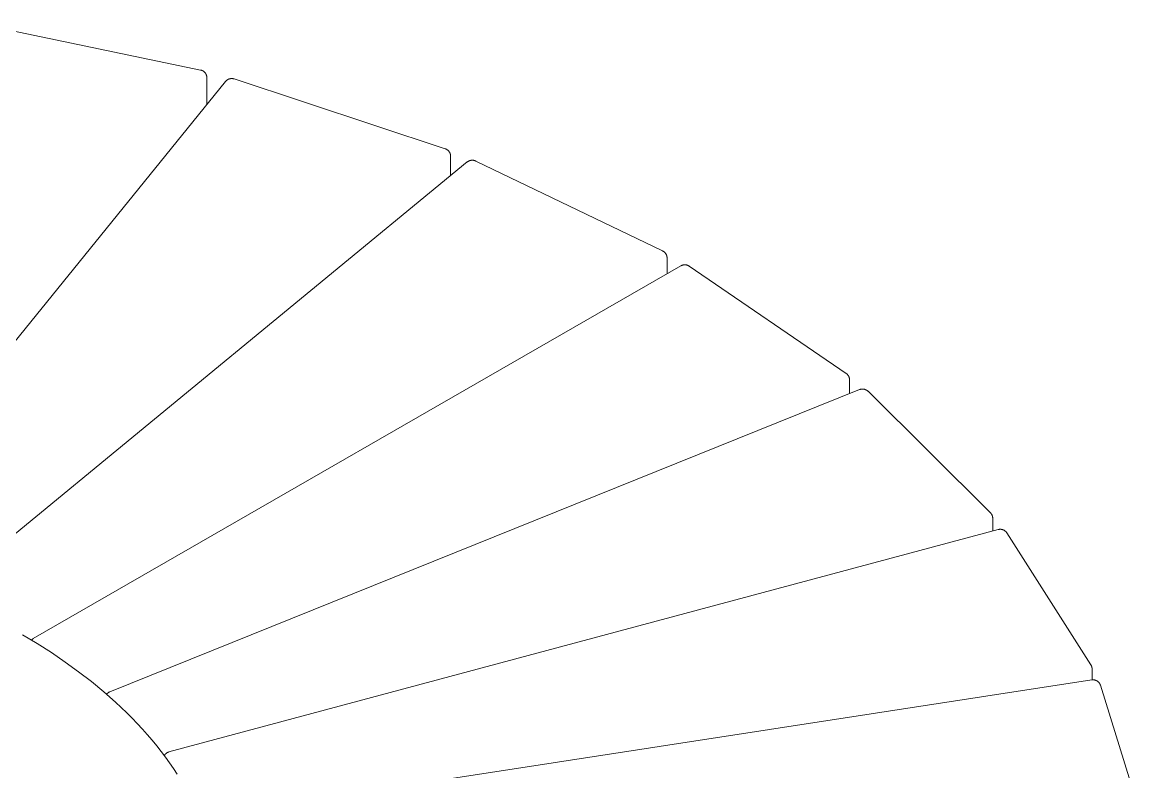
# Model space of a CAD drawing. Header units: millimetres. Extents: x -263 to 4879, y -277 to 2995.
# Drawn here: x 4366 to 4877, y 2639 to 2980 of the extents above; entities that cross this region are included whole.
import ezdxf

# ---------------------------------------------------------------- set-up
doc = ezdxf.new("R2010")
doc.units = ezdxf.units.MM
doc.layers.add('ZANO_R', color=7, linetype='Continuous', lineweight=0)

msp = doc.modelspace()

# ---------------------------------------------------------------- linework, layer by layer
at = {"layer": 'ZANO_R'}
for p, q in [((4343.11, 2980.44), (4447.34, 2958.78)), ((4447.34, 2958.78), (4447.46, 2958.75)), ((4447.46, 2958.75), (4447.58, 2958.72)), ((4447.58, 2958.72), (4447.69, 2958.69)), ((4447.69, 2958.69), (4447.81, 2958.65)), ((4447.81, 2958.65), (4447.92, 2958.61)), ((4447.92, 2958.61), (4448.03, 2958.56)), ((4448.03, 2958.56), (4448.15, 2958.51)), ((4448.15, 2958.51), (4448.25, 2958.45)), ((4448.25, 2958.45), (4448.36, 2958.4)), ((4448.36, 2958.4), (4448.47, 2958.34)), ((4448.47, 2958.34), (4448.57, 2958.27)), ((4448.57, 2958.27), (4448.67, 2958.2)), ((4448.67, 2958.2), (4448.77, 2958.13)), ((4448.77, 2958.13), (4448.86, 2958.05)), ((4448.86, 2958.05), (4448.96, 2957.98)), ((4448.96, 2957.98), (4449.05, 2957.89)), ((4449.05, 2957.89), (4449.14, 2957.81)), ((4449.14, 2957.81), (4449.22, 2957.72)), ((4449.22, 2957.72), (4449.3, 2957.63)), ((4449.3, 2957.63), (4449.38, 2957.54)), ((4449.38, 2957.54), (4449.46, 2957.44)), ((4449.46, 2957.44), (4449.53, 2957.34)), ((4449.53, 2957.34), (4449.6, 2957.24)), ((4449.6, 2957.24), (4449.66, 2957.14)), ((4449.66, 2957.14), (4449.72, 2957.04)), ((4449.72, 2957.04), (4449.78, 2956.93)), ((4449.78, 2956.93), (4449.84, 2956.82)), ((4449.84, 2956.82), (4449.89, 2956.71)), ((4449.89, 2956.71), (4449.93, 2956.6)), ((4449.93, 2956.6), (4449.98, 2956.48)), ((4449.98, 2956.48), (4450.01, 2956.37)), ((4450.01, 2956.37), (4450.05, 2956.25)), ((4450.05, 2956.25), (4450.08, 2956.13)), ((4450.08, 2956.13), (4450.11, 2956.01)), ((4450.11, 2956.01), (4450.13, 2955.89)), ((4450.13, 2955.89), (4450.15, 2955.77)), ((4282.41, 2736.19), (4458.7, 2953.57)), ((4450.15, 2955.77), (4450.16, 2955.65)), ((4450.16, 2955.65), (4450.17, 2955.53)), ((4450.17, 2955.53), (4450.18, 2955.41)), ((4450.18, 2955.41), (4450.18, 2955.29)), ((4450.18, 2955.29), (4450.18, 2943.06)), ((4458.7, 2953.57), (4458.78, 2953.66)), ((4458.78, 2953.66), (4458.86, 2953.75)), ((4458.86, 2953.75), (4458.94, 2953.84)), ((4458.94, 2953.84), (4459.03, 2953.92)), ((4459.03, 2953.92), (4459.12, 2954.01)), ((4459.12, 2954.01), (4459.22, 2954.09)), ((4459.22, 2954.09), (4459.31, 2954.16)), ((4459.31, 2954.16), (4459.41, 2954.23)), ((4459.41, 2954.23), (4459.51, 2954.3)), ((4459.51, 2954.3), (4459.62, 2954.37)), ((4459.62, 2954.37), (4459.73, 2954.43)), ((4459.73, 2954.43), (4459.83, 2954.49)), ((4459.83, 2954.49), (4459.94, 2954.55)), ((4459.94, 2954.55), (4460.06, 2954.6)), ((4460.06, 2954.6), (4460.17, 2954.64)), ((4460.17, 2954.64), (4460.29, 2954.69)), ((4460.29, 2954.69), (4460.4, 2954.73)), ((4460.4, 2954.73), (4460.52, 2954.76)), ((4460.52, 2954.76), (4460.64, 2954.79)), ((4460.64, 2954.79), (4460.76, 2954.82)), ((4460.76, 2954.82), (4460.89, 2954.84)), ((4460.89, 2954.84), (4461.01, 2954.86)), ((4461.01, 2954.86), (4461.13, 2954.87)), ((4461.13, 2954.87), (4461.25, 2954.88)), ((4461.25, 2954.88), (4461.38, 2954.89)), ((4461.38, 2954.89), (4461.5, 2954.89)), ((4461.5, 2954.89), (4461.62, 2954.89)), ((4461.62, 2954.89), (4461.75, 2954.88)), ((4461.75, 2954.88), (4461.87, 2954.87)), ((4461.87, 2954.87), (4461.99, 2954.85)), ((4461.99, 2954.85), (4462.12, 2954.83)), ((4462.12, 2954.83), (4462.24, 2954.81)), ((4462.24, 2954.81), (4462.36, 2954.78)), ((4462.36, 2954.78), (4462.48, 2954.75)), ((4462.48, 2954.75), (4462.59, 2954.71)), ((4462.59, 2954.71), (4558.73, 2922.93)), ((4558.73, 2922.93), (4558.84, 2922.89)), ((4558.84, 2922.89), (4558.96, 2922.84)), ((4558.96, 2922.84), (4559.07, 2922.8)), ((4559.07, 2922.8), (4559.19, 2922.74)), ((4559.19, 2922.74), (4559.3, 2922.69)), ((4559.3, 2922.69), (4559.4, 2922.63)), ((4559.4, 2922.63), (4559.51, 2922.56)), ((4559.51, 2922.56), (4559.61, 2922.49)), ((4559.61, 2922.49), (4559.72, 2922.42)), ((4559.72, 2922.42), (4559.81, 2922.35)), ((4559.81, 2922.35), (4559.91, 2922.27)), ((4559.91, 2922.27), (4560, 2922.19)), ((4560, 2922.19), (4560.09, 2922.1)), ((4560.09, 2922.1), (4560.18, 2922.01)), ((4560.18, 2922.01), (4560.27, 2921.92)), ((4560.27, 2921.92), (4560.35, 2921.83)), ((4560.35, 2921.83), (4560.43, 2921.73)), ((4560.43, 2921.73), (4560.5, 2921.63)), ((4560.5, 2921.63), (4560.57, 2921.53)), ((4560.57, 2921.53), (4560.64, 2921.43)), ((4560.64, 2921.43), (4560.7, 2921.32)), ((4560.7, 2921.32), (4560.76, 2921.21)), ((4560.76, 2921.21), (4560.82, 2921.1)), ((4560.82, 2921.1), (4560.87, 2920.99)), ((4560.87, 2920.99), (4560.92, 2920.87)), ((4560.92, 2920.87), (4560.96, 2920.76)), ((4560.96, 2920.76), (4561, 2920.64)), ((4561, 2920.64), (4561.04, 2920.52)), ((4561.04, 2920.52), (4561.07, 2920.4)), ((4561.07, 2920.4), (4561.1, 2920.28)), ((4561.1, 2920.28), (4561.12, 2920.16)), ((4561.12, 2920.16), (4561.14, 2920.04)), ((4329.47, 2720.24), (4568.79, 2916.91)), ((4561.14, 2920.04), (4561.16, 2919.91)), ((4561.16, 2919.91), (4561.17, 2919.79)), ((4561.17, 2919.79), (4561.17, 2919.67)), ((4561.17, 2919.67), (4561.18, 2919.54)), ((4561.18, 2919.54), (4561.18, 2910.65)), ((4568.79, 2916.91), (4568.86, 2916.97)), ((4568.86, 2916.97), (4568.94, 2917.03)), ((4568.94, 2917.03), (4569.02, 2917.08)), ((4569.02, 2917.08), (4569.12, 2917.15)), ((4569.12, 2917.15), (4569.22, 2917.21)), ((4569.22, 2917.21), (4569.33, 2917.27)), ((4569.33, 2917.27), (4569.44, 2917.33)), ((4569.44, 2917.33), (4569.54, 2917.38)), ((4569.54, 2917.38), (4569.66, 2917.43)), ((4569.66, 2917.43), (4569.77, 2917.48)), ((4569.77, 2917.48), (4569.88, 2917.52)), ((4569.88, 2917.52), (4570, 2917.56)), ((4570, 2917.56), (4570.11, 2917.59)), ((4570.11, 2917.59), (4570.23, 2917.62)), ((4570.23, 2917.62), (4570.35, 2917.65)), ((4570.35, 2917.65), (4570.47, 2917.67)), ((4570.47, 2917.67), (4570.59, 2917.69)), ((4570.59, 2917.69), (4570.71, 2917.7)), ((4570.71, 2917.7), (4570.83, 2917.71)), ((4570.83, 2917.71), (4570.95, 2917.72)), ((4570.95, 2917.72), (4571.07, 2917.72)), ((4571.07, 2917.72), (4571.19, 2917.71)), ((4571.19, 2917.71), (4571.32, 2917.71)), ((4571.32, 2917.71), (4571.44, 2917.7)), ((4571.44, 2917.7), (4571.56, 2917.68)), ((4571.56, 2917.68), (4571.68, 2917.66)), ((4571.68, 2917.66), (4571.8, 2917.64)), ((4571.8, 2917.64), (4571.91, 2917.61)), ((4571.91, 2917.61), (4572.03, 2917.58)), ((4572.03, 2917.58), (4572.15, 2917.54)), ((4572.15, 2917.54), (4572.26, 2917.51)), ((4572.26, 2917.51), (4572.38, 2917.46)), ((4572.38, 2917.46), (4572.49, 2917.42)), ((4572.49, 2917.42), (4572.6, 2917.36)), ((4572.6, 2917.36), (4657.71, 2876.43)), ((4657.71, 2876.43), (4657.82, 2876.37)), ((4657.82, 2876.37), (4657.93, 2876.32)), ((4657.93, 2876.32), (4658.03, 2876.25)), ((4658.03, 2876.25), (4658.13, 2876.19)), ((4658.13, 2876.19), (4658.23, 2876.12)), ((4658.23, 2876.12), (4658.33, 2876.05)), ((4658.33, 2876.05), (4658.43, 2875.97)), ((4658.43, 2875.97), (4658.52, 2875.9)), ((4658.52, 2875.9), (4658.61, 2875.81)), ((4658.61, 2875.81), (4658.7, 2875.73)), ((4658.7, 2875.73), (4658.78, 2875.64)), ((4658.78, 2875.64), (4658.86, 2875.55)), ((4658.86, 2875.55), (4658.94, 2875.46)), ((4658.94, 2875.46), (4659.01, 2875.36)), ((4659.01, 2875.36), (4659.09, 2875.26)), ((4659.09, 2875.26), (4659.15, 2875.16)), ((4659.15, 2875.16), (4659.22, 2875.06)), ((4659.22, 2875.06), (4659.28, 2874.96)), ((4659.28, 2874.96), (4659.34, 2874.85)), ((4659.34, 2874.85), (4659.39, 2874.74)), ((4659.39, 2874.74), (4659.44, 2874.63)), ((4659.44, 2874.63), (4659.49, 2874.52)), ((4659.49, 2874.52), (4659.53, 2874.4)), ((4659.53, 2874.4), (4659.57, 2874.29)), ((4659.57, 2874.29), (4659.6, 2874.17)), ((4659.6, 2874.17), (4659.63, 2874.06)), ((4371.17, 2699.96), (4666, 2869.65)), ((4659.63, 2874.06), (4659.66, 2873.94)), ((4659.66, 2873.94), (4659.68, 2873.82)), ((4659.68, 2873.82), (4659.7, 2873.7)), ((4659.7, 2873.7), (4659.72, 2873.58)), ((4659.72, 2873.58), (4659.73, 2873.46)), ((4659.73, 2873.46), (4659.73, 2873.33)), ((4659.73, 2873.33), (4659.73, 2873.21)), ((4659.73, 2873.21), (4659.73, 2866.04)), ((4666, 2869.65), (4666.11, 2869.71)), ((4666.11, 2869.71), (4666.22, 2869.76)), ((4666.22, 2869.76), (4666.33, 2869.81)), ((4666.33, 2869.81), (4666.44, 2869.86)), ((4666.44, 2869.86), (4666.55, 2869.9)), ((4666.55, 2869.9), (4666.67, 2869.94)), ((4666.67, 2869.94), (4666.78, 2869.98)), ((4666.78, 2869.98), (4666.9, 2870.01)), ((4666.9, 2870.01), (4667.02, 2870.04)), ((4667.02, 2870.04), (4667.14, 2870.06)), ((4667.14, 2870.06), (4667.26, 2870.08)), ((4667.26, 2870.08), (4667.38, 2870.1)), ((4667.38, 2870.1), (4667.5, 2870.11)), ((4667.5, 2870.11), (4667.62, 2870.12)), ((4667.62, 2870.12), (4667.74, 2870.12)), ((4667.74, 2870.12), (4667.86, 2870.12)), ((4667.86, 2870.12), (4667.98, 2870.12)), ((4667.98, 2870.12), (4668.1, 2870.11)), ((4668.1, 2870.11), (4668.22, 2870.1)), ((4668.22, 2870.1), (4668.34, 2870.08)), ((4668.34, 2870.08), (4668.46, 2870.06)), ((4668.46, 2870.06), (4668.58, 2870.03)), ((4668.58, 2870.03), (4668.7, 2870)), ((4668.7, 2870), (4668.81, 2869.97)), ((4668.81, 2869.97), (4668.93, 2869.93)), ((4668.93, 2869.93), (4669.04, 2869.89)), ((4669.04, 2869.89), (4669.16, 2869.85)), ((4669.16, 2869.85), (4669.27, 2869.8)), ((4669.27, 2869.8), (4669.38, 2869.75)), ((4669.38, 2869.75), (4669.48, 2869.69)), ((4669.48, 2869.69), (4669.59, 2869.63)), ((4669.59, 2869.63), (4669.69, 2869.57)), ((4669.69, 2869.57), (4669.8, 2869.5)), ((4669.8, 2869.5), (4741.3, 2820.65)), ((4741.3, 2820.65), (4741.41, 2820.58)), ((4741.41, 2820.58), (4741.5, 2820.51)), ((4741.5, 2820.51), (4741.6, 2820.43)), ((4741.6, 2820.43), (4741.69, 2820.35)), ((4741.69, 2820.35), (4741.78, 2820.26)), ((4741.78, 2820.26), (4741.87, 2820.17)), ((4741.87, 2820.17), (4741.95, 2820.08)), ((4741.95, 2820.08), (4742.03, 2819.99)), ((4742.03, 2819.99), (4742.11, 2819.89)), ((4742.11, 2819.89), (4742.19, 2819.79)), ((4742.19, 2819.79), (4742.26, 2819.69)), ((4742.26, 2819.69), (4742.32, 2819.59)), ((4742.32, 2819.59), (4742.39, 2819.48)), ((4742.39, 2819.48), (4742.45, 2819.37)), ((4742.45, 2819.37), (4742.5, 2819.26)), ((4742.5, 2819.26), (4742.55, 2819.15)), ((4742.55, 2819.15), (4742.6, 2819.04)), ((4742.6, 2819.04), (4742.65, 2818.92)), ((4742.65, 2818.92), (4742.69, 2818.8)), ((4742.69, 2818.8), (4742.72, 2818.69)), ((4742.72, 2818.69), (4742.75, 2818.57)), ((4742.75, 2818.57), (4742.78, 2818.44)), ((4742.78, 2818.44), (4742.81, 2818.32)), ((4742.81, 2818.32), (4742.83, 2818.2)), ((4742.83, 2818.2), (4742.84, 2818.08)), ((4742.84, 2818.08), (4742.85, 2817.95)), ((4406.01, 2675.75), (4747.4, 2813.29)), ((4742.85, 2817.95), (4742.86, 2817.83)), ((4742.86, 2817.83), (4742.86, 2817.71)), ((4742.86, 2817.71), (4742.86, 2811.47)), ((4747.4, 2813.29), (4747.49, 2813.33)), ((4747.49, 2813.33), (4747.59, 2813.37)), ((4747.59, 2813.37), (4747.71, 2813.4)), ((4747.71, 2813.4), (4747.83, 2813.44)), ((4747.83, 2813.44), (4747.95, 2813.47)), ((4747.95, 2813.47), (4748.07, 2813.49)), ((4748.07, 2813.49), (4748.19, 2813.51)), ((4748.19, 2813.51), (4748.31, 2813.53)), ((4748.31, 2813.53), (4748.44, 2813.54)), ((4748.44, 2813.54), (4748.56, 2813.55)), ((4748.56, 2813.55), (4748.68, 2813.55)), ((4748.68, 2813.55), (4748.81, 2813.55)), ((4748.81, 2813.55), (4748.93, 2813.55)), ((4748.93, 2813.55), (4749.05, 2813.54)), ((4749.05, 2813.54), (4749.17, 2813.52)), ((4749.17, 2813.52), (4749.3, 2813.51)), ((4749.3, 2813.51), (4749.42, 2813.49)), ((4749.42, 2813.49), (4749.54, 2813.46)), ((4749.54, 2813.46), (4749.66, 2813.43)), ((4749.66, 2813.43), (4749.78, 2813.4)), ((4749.78, 2813.4), (4749.89, 2813.36)), ((4749.89, 2813.36), (4750.01, 2813.32)), ((4750.01, 2813.32), (4750.12, 2813.27)), ((4750.12, 2813.27), (4750.24, 2813.22)), ((4750.24, 2813.22), (4750.35, 2813.17)), ((4750.35, 2813.17), (4750.46, 2813.11)), ((4750.46, 2813.11), (4750.56, 2813.05)), ((4750.56, 2813.05), (4750.67, 2812.98)), ((4750.67, 2812.98), (4750.77, 2812.91)), ((4750.77, 2812.91), (4750.87, 2812.84)), ((4750.87, 2812.84), (4750.97, 2812.76)), ((4750.97, 2812.76), (4751.06, 2812.69)), ((4751.06, 2812.69), (4751.15, 2812.6)), ((4751.15, 2812.6), (4751.24, 2812.52)), ((4751.24, 2812.52), (4806.97, 2757.24)), ((4806.97, 2757.24), (4807.06, 2757.16)), ((4807.06, 2757.16), (4807.14, 2757.07)), ((4807.14, 2757.07), (4807.22, 2756.97)), ((4807.22, 2756.97), (4807.3, 2756.88)), ((4807.3, 2756.88), (4807.37, 2756.78)), ((4807.37, 2756.78), (4807.44, 2756.68)), ((4807.44, 2756.68), (4807.5, 2756.57)), ((4807.5, 2756.57), (4807.57, 2756.47)), ((4807.57, 2756.47), (4807.62, 2756.36)), ((4807.62, 2756.36), (4807.68, 2756.25)), ((4807.68, 2756.25), (4807.73, 2756.14)), ((4807.73, 2756.14), (4807.78, 2756.03)), ((4807.78, 2756.03), (4807.82, 2755.91)), ((4807.82, 2755.91), (4807.86, 2755.8)), ((4807.86, 2755.8), (4807.89, 2755.68)), ((4807.89, 2755.68), (4807.93, 2755.56)), ((4807.93, 2755.56), (4807.95, 2755.44)), ((4807.95, 2755.44), (4807.98, 2755.32)), ((4807.98, 2755.32), (4807.99, 2755.2)), ((4807.99, 2755.2), (4808.01, 2755.08)), ((4808.01, 2755.08), (4808.02, 2754.96)), ((4808.02, 2754.96), (4808.03, 2754.83)), ((4808.03, 2754.83), (4808.03, 2754.71)), ((4808.03, 2754.71), (4808.03, 2748.94)), ((4432.94, 2648.37), (4810.51, 2749.61)), ((4810.51, 2749.61), (4810.6, 2749.63)), ((4810.6, 2749.63), (4810.69, 2749.65)), ((4810.69, 2749.65), (4810.81, 2749.67)), ((4810.81, 2749.67), (4810.93, 2749.69)), ((4810.93, 2749.69), (4811.06, 2749.71)), ((4811.06, 2749.71), (4811.18, 2749.72)), ((4811.18, 2749.72), (4811.3, 2749.72)), ((4811.3, 2749.72), (4811.43, 2749.73)), ((4811.43, 2749.73), (4811.55, 2749.72)), ((4811.55, 2749.72), (4811.67, 2749.72)), ((4811.67, 2749.72), (4811.8, 2749.71)), ((4811.8, 2749.71), (4811.92, 2749.69)), ((4811.92, 2749.69), (4812.04, 2749.67)), ((4812.04, 2749.67), (4812.16, 2749.65)), ((4812.16, 2749.65), (4812.28, 2749.62)), ((4812.28, 2749.62), (4812.4, 2749.59)), ((4812.4, 2749.59), (4812.52, 2749.56)), ((4812.52, 2749.56), (4812.64, 2749.52)), ((4812.64, 2749.52), (4812.75, 2749.47)), ((4812.75, 2749.47), (4812.87, 2749.43)), ((4812.87, 2749.43), (4812.98, 2749.37)), ((4812.98, 2749.37), (4813.09, 2749.32)), ((4813.09, 2749.32), (4813.2, 2749.26)), ((4813.2, 2749.26), (4813.31, 2749.2)), ((4813.31, 2749.2), (4813.41, 2749.13)), ((4813.41, 2749.13), (4813.51, 2749.06)), ((4813.51, 2749.06), (4813.61, 2748.98)), ((4813.61, 2748.98), (4813.71, 2748.91)), ((4813.71, 2748.91), (4813.8, 2748.83)), ((4813.8, 2748.83), (4813.89, 2748.74)), ((4813.89, 2748.74), (4813.98, 2748.66)), ((4813.98, 2748.66), (4814.07, 2748.57)), ((4814.07, 2748.57), (4814.15, 2748.47)), ((4814.15, 2748.47), (4814.23, 2748.38)), ((4814.23, 2748.38), (4814.3, 2748.28)), ((4814.3, 2748.28), (4814.37, 2748.18)), ((4814.37, 2748.18), (4814.44, 2748.08)), ((4814.44, 2748.08), (4852.7, 2688.06)), ((4366.21, 2701.73), (4372.92, 2697.72)), ((4370.34, 2699.3), (4370.42, 2699.38)), ((4370.42, 2699.38), (4370.5, 2699.47)), ((4370.5, 2699.47), (4370.59, 2699.55)), ((4370.59, 2699.55), (4370.68, 2699.62)), ((4370.68, 2699.62), (4370.78, 2699.7)), ((4370.78, 2699.7), (4370.87, 2699.77)), ((4370.87, 2699.77), (4370.97, 2699.84)), ((4370.97, 2699.84), (4371.07, 2699.9)), ((4371.07, 2699.9), (4371.17, 2699.96)), ((4372.92, 2697.72), (4379.43, 2693.58)), ((4379.43, 2693.58), (4385.73, 2689.3)), ((4385.73, 2689.3), (4391.81, 2684.91)), ((4852.7, 2688.06), (4852.76, 2687.95)), ((4852.76, 2687.95), (4852.82, 2687.85)), ((4852.82, 2687.85), (4852.88, 2687.74)), ((4852.88, 2687.74), (4852.93, 2687.64)), ((4852.93, 2687.64), (4852.98, 2687.53)), ((4852.98, 2687.53), (4853.02, 2687.42)), ((4853.02, 2687.42), (4853.06, 2687.31)), ((4853.06, 2687.31), (4853.1, 2687.19)), ((4853.1, 2687.19), (4853.13, 2687.08)), ((4853.13, 2687.08), (4853.16, 2686.96)), ((4853.16, 2686.96), (4853.19, 2686.85)), ((4853.19, 2686.85), (4853.21, 2686.73)), ((4853.21, 2686.73), (4853.23, 2686.61)), ((4853.23, 2686.61), (4853.24, 2686.49)), ((4853.24, 2686.49), (4853.25, 2686.38)), ((4853.25, 2686.38), (4853.26, 2686.26)), ((4853.26, 2686.26), (4853.26, 2686.14)), ((4853.26, 2686.14), (4853.26, 2681.19)), ((4391.81, 2684.91), (4397.66, 2680.39)), ((4397.66, 2680.39), (4403.26, 2675.76)), ((4450.86, 2619.33), (4853.13, 2681.17)), ((4853.13, 2681.17), (4853.22, 2681.18)), ((4853.22, 2681.18), (4853.31, 2681.19)), ((4853.31, 2681.19), (4853.43, 2681.2)), ((4853.43, 2681.2), (4853.55, 2681.21)), ((4853.55, 2681.21), (4853.67, 2681.21)), ((4853.67, 2681.21), (4853.8, 2681.21)), ((4853.8, 2681.21), (4853.92, 2681.2)), ((4853.92, 2681.2), (4854.04, 2681.19)), ((4854.04, 2681.19), (4854.16, 2681.18)), ((4854.16, 2681.18), (4854.28, 2681.16)), ((4854.28, 2681.16), (4854.4, 2681.14)), ((4854.4, 2681.14), (4854.52, 2681.11)), ((4854.52, 2681.11), (4854.64, 2681.08)), ((4854.64, 2681.08), (4854.76, 2681.04)), ((4854.76, 2681.04), (4854.87, 2681)), ((4854.87, 2681), (4854.99, 2680.96)), ((4854.99, 2680.96), (4855.1, 2680.91)), ((4855.1, 2680.91), (4855.21, 2680.86)), ((4855.21, 2680.86), (4855.32, 2680.81)), ((4855.32, 2680.81), (4855.43, 2680.75)), ((4855.43, 2680.75), (4855.54, 2680.69)), ((4855.54, 2680.69), (4855.64, 2680.62)), ((4855.64, 2680.62), (4855.74, 2680.55)), ((4855.74, 2680.55), (4855.84, 2680.48)), ((4855.84, 2680.48), (4855.94, 2680.41)), ((4855.94, 2680.41), (4856.03, 2680.33)), ((4856.03, 2680.33), (4856.12, 2680.24)), ((4856.12, 2680.24), (4856.21, 2680.16)), ((4856.21, 2680.16), (4856.29, 2680.07)), ((4403.26, 2675.76), (4408.61, 2671.03)), ((4404.88, 2675.02), (4404.97, 2675.1)), ((4404.97, 2675.1), (4405.06, 2675.18)), ((4405.06, 2675.18), (4405.16, 2675.26)), ((4405.16, 2675.26), (4405.26, 2675.33)), ((4405.26, 2675.33), (4405.36, 2675.4)), ((4405.36, 2675.4), (4405.46, 2675.47)), ((4405.46, 2675.47), (4405.57, 2675.53)), ((4405.57, 2675.53), (4405.68, 2675.59)), ((4405.68, 2675.59), (4405.79, 2675.65)), ((4405.79, 2675.65), (4405.9, 2675.7)), ((4405.9, 2675.7), (4406.01, 2675.75)), ((4856.29, 2680.07), (4856.37, 2679.98)), ((4856.37, 2679.98), (4856.45, 2679.89)), ((4856.45, 2679.89), (4856.53, 2679.79)), ((4856.53, 2679.79), (4856.6, 2679.69)), ((4856.6, 2679.69), (4856.67, 2679.59)), ((4856.67, 2679.59), (4856.73, 2679.49)), ((4856.73, 2679.49), (4856.79, 2679.38)), ((4856.79, 2679.38), (4856.85, 2679.27)), ((4856.85, 2679.27), (4856.91, 2679.16)), ((4856.91, 2679.16), (4856.96, 2679.05)), ((4856.96, 2679.05), (4857, 2678.94)), ((4857, 2678.94), (4857.04, 2678.82)), ((4857.04, 2678.82), (4857.08, 2678.71)), ((4857.08, 2678.71), (4876.71, 2615.76)), ((4404.55, 2674.66), (4404.63, 2674.75)), ((4404.63, 2674.75), (4404.71, 2674.84)), ((4404.71, 2674.84), (4404.79, 2674.93)), ((4404.79, 2674.93), (4404.88, 2675.02)), ((4408.61, 2671.03), (4411.19, 2668.63)), ((4411.19, 2668.63), (4413.7, 2666.2)), ((4413.7, 2666.2), (4416.15, 2663.75)), ((4416.15, 2663.75), (4418.53, 2661.28)), ((4418.53, 2661.28), (4420.83, 2658.79)), ((4420.83, 2658.79), (4423.07, 2656.27)), ((4423.07, 2656.27), (4425.24, 2653.74)), ((4425.24, 2653.74), (4427.34, 2651.19)), ((4427.34, 2651.19), (4429.36, 2648.63)), ((4429.36, 2648.63), (4431.31, 2646.04)), ((4430.79, 2646.74), (4430.86, 2646.85)), ((4430.86, 2646.85), (4430.92, 2646.95)), ((4430.92, 2646.95), (4430.99, 2647.04)), ((4430.99, 2647.04), (4431.06, 2647.14)), ((4431.06, 2647.14), (4431.14, 2647.23)), ((4431.14, 2647.23), (4431.22, 2647.32)), ((4431.22, 2647.32), (4431.3, 2647.41)), ((4431.3, 2647.41), (4431.39, 2647.5)), ((4431.31, 2646.04), (4433.19, 2643.45)), ((4431.39, 2647.5), (4431.48, 2647.58)), ((4431.48, 2647.58), (4431.57, 2647.66)), ((4431.57, 2647.66), (4431.66, 2647.73)), ((4431.66, 2647.73), (4431.75, 2647.81)), ((4431.75, 2647.81), (4431.85, 2647.87)), ((4431.85, 2647.87), (4431.95, 2647.94)), ((4431.95, 2647.94), (4432.06, 2648)), ((4432.06, 2648), (4432.16, 2648.06)), ((4432.16, 2648.06), (4432.27, 2648.12)), ((4432.27, 2648.12), (4432.38, 2648.17)), ((4432.38, 2648.17), (4432.49, 2648.22)), ((4432.49, 2648.22), (4432.6, 2648.26)), ((4432.6, 2648.26), (4432.71, 2648.3)), ((4432.71, 2648.3), (4432.82, 2648.34)), ((4432.82, 2648.34), (4432.94, 2648.37)), ((4433.19, 2643.45), (4435, 2640.84)), ((4435, 2640.84), (4436.73, 2638.21))]:
    msp.add_line(p, q, dxfattribs=at)

doc.saveas('drawing.dxf')
